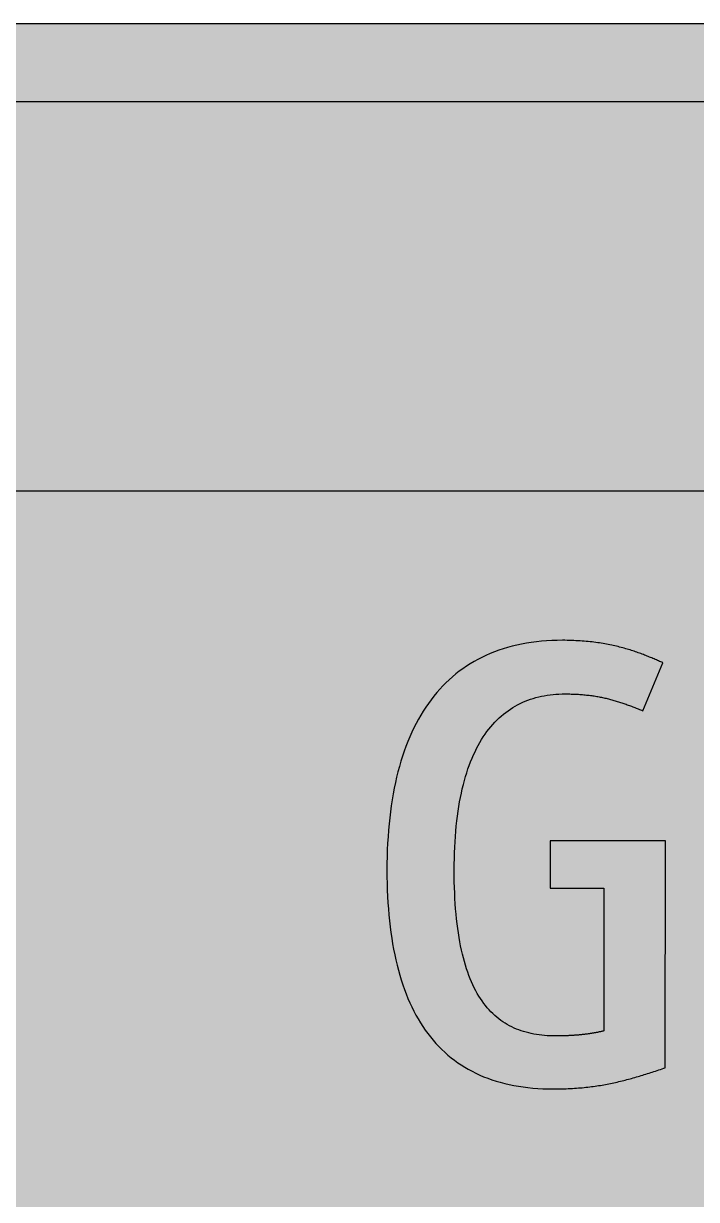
# Model space of a CAD drawing. Header units: millimetres. Extents: x 0 to 212, y 0 to 212.
# Drawn here: x 62 to 107.7, y 131.8 to 211.7 of the extents above; entities that cross this region are included whole.
import ezdxf

# ---------------------------------------------------------------- set-up
doc = ezdxf.new("R2010")
doc.units = ezdxf.units.MM

msp = doc.modelspace()

# ---------------------------------------------------------------- hatches: boundary and pattern name
for color, points in [(254, [(14.1633, 0.0536), (13.9878, 0.0533), (13.8125, 0.0559), (13.6373, 0.061), (13.462, 0.0686), (13.2893, 0.0787), (13.114, 0.0914), (12.9413, 0.1041), (12.7686, 0.1219), (12.5959, 0.1397), (12.4231, 0.16), (12.2504, 0.1829), (12.0777, 0.2057), (11.9075, 0.2337), (11.7373, 0.2616), (11.5672, 0.2921), (11.397, 0.3251), (11.2268, 0.3607), (11.0592, 0.3988), (10.8915, 0.4369), (10.7239, 0.4775), (10.5562, 0.5207), (10.3886, 0.5664), (10.2235, 0.6121), (10.0584, 0.6629), (9.8933, 0.7137), (9.7307, 0.7671), (9.5682, 0.8204), (9.4056, 0.8788), (9.2431, 0.9373), (9.083, 0.9982), (8.923, 1.0617), (8.763, 1.1252), (8.6055, 1.1938), (8.4455, 1.2624), (8.2906, 1.331), (8.1331, 1.4046), (7.9781, 1.4783), (7.8232, 1.5545), (7.6708, 1.6332), (7.5184, 1.7145), (7.366, 1.7958), (7.2161, 1.8796), (7.0663, 1.966), (6.919, 2.0523), (6.7716, 2.1438), (6.6243, 2.2352), (6.4795, 2.3266), (6.3348, 2.4232), (6.19, 2.5197), (6.0477, 2.6187), (5.908, 2.7178), (5.7683, 2.8194), (5.6286, 2.9235), (5.4915, 3.0302), (5.3543, 3.1369), (5.2197, 3.2461), (5.0851, 3.3579), (4.953, 3.4722), (4.8209, 3.5865), (4.6914, 3.7033), (4.5644, 3.8202), (4.4348, 3.9395), (4.3104, 4.0615), (4.1859, 4.1859), (4.0615, 4.3104), (3.9395, 4.4348), (3.8202, 4.5618), (3.7033, 4.6914), (3.5865, 4.8209), (3.4722, 4.953), (3.3579, 5.0851), (3.2487, 5.2197), (3.1369, 5.3543), (3.0302, 5.4915), (2.9235, 5.6286), (2.8194, 5.7683), (2.7178, 5.908), (2.6187, 6.0477), (2.5197, 6.19), (2.4232, 6.3348), (2.3266, 6.477), (2.2352, 6.6243), (2.1438, 6.7691), (2.0523, 6.9164), (1.966, 7.0663), (1.8796, 7.2161), (1.7958, 7.366), (1.7145, 7.5184), (1.6332, 7.6708), (1.5545, 7.8232), (1.4783, 7.9781), (1.4046, 8.1331), (1.331, 8.2906), (1.2598, 8.4455), (1.1913, 8.603), (1.1252, 8.763), (1.0592, 8.923), (0.9982, 9.083), (0.9373, 9.2431), (0.8763, 9.4056), (0.8204, 9.5682), (0.7645, 9.7307), (0.7112, 9.8933), (0.6604, 10.0584), (0.6121, 10.2235), (0.5639, 10.3911), (0.5207, 10.5562), (0.4775, 10.7239), (0.4343, 10.8915), (0.3962, 11.0592), (0.3607, 11.2268), (0.3251, 11.397), (0.2921, 11.5672), (0.2616, 11.7373), (0.2311, 11.9075), (0.2057, 12.0802), (0.1803, 12.2504), (0.1575, 12.4231), (0.1372, 12.5959), (0.1194, 12.7686), (0.1041, 12.9413), (0.0889, 13.1166), (0.0787, 13.2893), (0.0686, 13.4645), (0.061, 13.6373), (0.0559, 13.8125), (0.0508, 13.9878), (0.0508, 14.163), (0.0522, 197.6092), (0.0508, 197.7822), (0.0559, 197.9574), (0.061, 198.1327), (0.0686, 198.308), (0.0787, 198.4807), (0.0889, 198.6559), (0.1041, 198.8287), (0.1194, 199.0014), (0.1372, 199.1741), (0.1575, 199.3468), (0.1803, 199.5195), (0.2057, 199.6923), (0.2311, 199.8624), (0.2616, 200.0326), (0.2921, 200.2028), (0.3251, 200.373), (0.3607, 200.5432), (0.3962, 200.7108), (0.4343, 200.8784), (0.4775, 201.0461), (0.5207, 201.2137), (0.5639, 201.3814), (0.6121, 201.5465), (0.6604, 201.7116), (0.7112, 201.8767), (0.7645, 202.0392), (0.8204, 202.2018), (0.8763, 202.3643), (0.9373, 202.5269), (0.9982, 202.6869), (1.0592, 202.8469), (1.1252, 203.007), (1.1913, 203.1644), (1.2598, 203.3245), (1.331, 203.4794), (1.4046, 203.6369), (1.4783, 203.7918), (1.5545, 203.9468), (1.6332, 204.0992), (1.7145, 204.2516), (1.7958, 204.404), (1.8796, 204.5538), (1.966, 204.7037), (2.0523, 204.851), (2.1438, 204.9983), (2.2352, 205.1456), (2.3266, 205.2904), (2.4232, 205.4352), (2.5197, 205.58), (2.6187, 205.7222), (2.7178, 205.8619), (2.8194, 206.0016), (2.9235, 206.1413), (3.0302, 206.2785), (3.1369, 206.4156), (3.2487, 206.5503), (3.3579, 206.6849), (3.4722, 206.817), (3.5865, 206.949), (3.7033, 207.0786), (3.8202, 207.2056), (3.9395, 207.3351), (4.0615, 207.4596), (4.1859, 207.584), (4.3104, 207.7085), (4.4348, 207.8304), (4.5644, 207.9498), (4.6914, 208.0666), (4.8209, 208.1835), (4.953, 208.2978), (5.0851, 208.4121), (5.2197, 208.5213), (5.3543, 208.6331), (5.4915, 208.7397), (5.6286, 208.8464), (5.7683, 208.9506), (5.908, 209.0522), (6.0477, 209.1512), (6.19, 209.2503), (6.3348, 209.3468), (6.4795, 209.4433), (6.6243, 209.5348), (6.7716, 209.6262), (6.919, 209.7176), (7.0663, 209.804), (7.2161, 209.8904), (7.366, 209.9742), (7.5184, 210.0555), (7.6708, 210.1367), (7.8232, 210.2155), (7.9781, 210.2917), (8.1331, 210.3653), (8.2906, 210.439), (8.4455, 210.5101), (8.6055, 210.5787), (8.763, 210.6447), (8.923, 210.7108), (9.083, 210.7717), (9.2431, 210.8327), (9.4056, 210.8937), (9.5682, 210.9495), (9.7307, 211.0054), (9.8933, 211.0588), (10.0584, 211.1096), (10.2235, 211.1578), (10.3886, 211.2061), (10.5562, 211.2493), (10.7239, 211.2924), (10.8915, 211.3356), (11.0592, 211.3737), (11.2268, 211.4093), (11.397, 211.4448), (11.5672, 211.4779), (11.7373, 211.5083), (11.9075, 211.5388), (12.0777, 211.5642), (12.2504, 211.5896), (12.4231, 211.6125), (12.5959, 211.6328), (12.7686, 211.6506), (12.9413, 211.6658), (13.114, 211.6811), (13.2893, 211.6912), (13.462, 211.7014), (13.6373, 211.709), (13.8125, 211.7141), (13.9878, 211.7192), (14.163, 211.7192), (197.6078, 211.7203), (197.7822, 211.7192), (197.9574, 211.7141), (198.1327, 211.709), (198.3054, 211.7014), (198.4807, 211.6912), (198.6534, 211.6811), (198.8287, 211.6658), (199.0014, 211.6506), (199.1741, 211.6328), (199.3468, 211.6125), (199.5195, 211.5896), (199.6897, 211.5642), (199.8624, 211.5388), (200.0326, 211.5083), (200.2028, 211.4779), (200.373, 211.4448), (200.5432, 211.4093), (200.7108, 211.3737), (200.8784, 211.3356), (201.0461, 211.2924), (201.2137, 211.2493), (201.3788, 211.2061), (201.5465, 211.1578), (201.7116, 211.1096), (201.8767, 211.0588), (202.0392, 211.0054), (202.2018, 210.9495), (202.3643, 210.8937), (202.5269, 210.8327), (202.6869, 210.7717), (202.8469, 210.7108), (203.007, 210.6447), (203.167, 210.5787), (203.3245, 210.5101), (203.4794, 210.439), (203.6369, 210.3653), (203.7918, 210.2917), (203.9468, 210.2155), (204.0992, 210.1367), (204.2516, 210.0555), (204.404, 209.9742), (204.5538, 209.8904), (204.7037, 209.804), (204.8535, 209.7176), (205.0009, 209.6262), (205.1456, 209.5348), (205.293, 209.4433), (205.4352, 209.3468), (205.58, 209.2503), (205.7222, 209.1512), (205.8619, 209.0522), (206.0016, 208.9506), (206.1413, 208.8464), (206.2785, 208.7397), (206.4156, 208.6331), (206.5503, 208.5213), (206.6849, 208.4121), (206.817, 208.2978), (206.949, 208.1835), (207.0786, 208.0666), (207.2081, 207.9498), (207.3351, 207.8304), (207.4596, 207.7085), (207.584, 207.584), (207.7085, 207.4596), (207.8304, 207.3351), (207.9498, 207.2056), (208.0666, 207.0786), (208.1835, 206.949), (208.2978, 206.817), (208.4121, 206.6849), (208.5238, 206.5503), (208.6331, 206.4156), (208.7397, 206.2785), (208.8464, 206.1413), (208.9506, 206.0016), (209.0522, 205.8619), (209.1512, 205.7222), (209.2503, 205.58), (209.3468, 205.4352), (209.4433, 205.2904), (209.5348, 205.1456), (209.6262, 204.9983), (209.7176, 204.851), (209.804, 204.7037), (209.8904, 204.5538), (209.9742, 204.404), (210.0555, 204.2516), (210.1367, 204.0992), (210.2155, 203.9468), (210.2917, 203.7918), (210.3653, 203.6369), (210.439, 203.4794), (210.5076, 203.3245), (210.5762, 203.1644), (210.6447, 203.007), (210.7082, 202.8469), (210.7717, 202.6869), (210.8327, 202.5269), (210.8911, 202.3643), (210.9495, 202.2018), (211.0029, 202.0392), (211.0562, 201.8767), (211.107, 201.7116), (211.1578, 201.5465), (211.2035, 201.3814), (211.2493, 201.2137), (211.2924, 201.0461), (211.3331, 200.8784), (211.3712, 200.7108), (211.4093, 200.5432), (211.4448, 200.373), (211.4779, 200.2028), (211.5083, 200.0326), (211.5363, 199.8624), (211.5642, 199.6923), (211.5871, 199.5195), (211.6099, 199.3468), (211.6303, 199.1741), (211.648, 199.0014), (211.6658, 198.8287), (211.6785, 198.6559), (211.6912, 198.4807), (211.7014, 198.308), (211.709, 198.1327), (211.7141, 197.9574), (211.7166, 197.7822), (211.7166, 197.6069), (211.7189, 14.1647), (211.7166, 13.9878), (211.7141, 13.8125), (211.709, 13.6373), (211.7014, 13.4645), (211.6912, 13.2893), (211.6785, 13.1166), (211.6658, 12.9413), (211.648, 12.7686), (211.6303, 12.5959), (211.6099, 12.4231), (211.5871, 12.2504), (211.5642, 12.0802), (211.5363, 11.9075), (211.5083, 11.7373), (211.4779, 11.5672), (211.4448, 11.397), (211.4093, 11.2268), (211.3712, 11.0592), (211.3331, 10.8915), (211.2924, 10.7239), (211.2493, 10.5562), (211.2035, 10.3911), (211.1578, 10.2235), (211.107, 10.0584), (211.0562, 9.8933), (211.0029, 9.7307), (210.9495, 9.5682), (210.8911, 9.4056), (210.8327, 9.2431), (210.7717, 9.083), (210.7082, 8.923), (210.6447, 8.763), (210.5762, 8.603), (210.5076, 8.4455), (210.439, 8.2906), (210.3653, 8.1331), (210.2917, 7.9781), (210.2155, 7.8232), (210.1367, 7.6708), (210.0555, 7.5184), (209.9742, 7.366), (209.8904, 7.2161), (209.804, 7.0663), (209.7176, 6.9164), (209.6262, 6.7691), (209.5348, 6.6243), (209.4433, 6.477), (209.3468, 6.3348), (209.2503, 6.19), (209.1512, 6.0477), (209.0522, 5.908), (208.9506, 5.7683), (208.8464, 5.6286), (208.7397, 5.4915), (208.6331, 5.3543), (208.5238, 5.2197), (208.4121, 5.0851), (208.2978, 4.953), (208.1835, 4.8209), (208.0666, 4.6914), (207.9498, 4.5618), (207.8304, 4.4348), (207.7085, 4.3104), (207.584, 4.1859), (207.4596, 4.0615), (207.3351, 3.9395), (207.2081, 3.8202), (207.0786, 3.7033), (206.949, 3.5865), (206.817, 3.4722), (206.6849, 3.3579), (206.5503, 3.2461), (206.4156, 3.1369), (206.2785, 3.0302), (206.1413, 2.9235), (206.0016, 2.8194), (205.8619, 2.7178), (205.7222, 2.6187), (205.58, 2.5197), (205.4352, 2.4232), (205.293, 2.3266), (205.1456, 2.2352), (205.0009, 2.1438), (204.8535, 2.0523), (204.7037, 1.966), (204.5538, 1.8796), (204.404, 1.7958), (204.2516, 1.7145), (204.0992, 1.6332), (203.9468, 1.5545), (203.7918, 1.4783), (203.6369, 1.4046), (203.4794, 1.331), (203.3245, 1.2624), (203.167, 1.1938), (203.007, 1.1252), (202.8469, 1.0617), (202.6869, 0.9982), (202.5269, 0.9373), (202.3643, 0.8788), (202.2018, 0.8204), (202.0392, 0.7671), (201.8767, 0.7137), (201.7116, 0.6629), (201.5465, 0.6121), (201.3788, 0.5664), (201.2137, 0.5207), (201.0461, 0.4775), (200.8784, 0.4369), (200.7108, 0.3988), (200.5432, 0.3607), (200.373, 0.3251), (200.2028, 0.2921), (200.0326, 0.2616), (199.8624, 0.2337), (199.6897, 0.2057), (199.5195, 0.1829), (199.3468, 0.16), (199.1741, 0.1397), (199.0014, 0.1219), (198.8287, 0.1041), (198.6534, 0.0914), (198.4807, 0.0787), (198.3054, 0.0686), (198.1327, 0.061), (197.9574, 0.0559), (197.7822, 0.0533), (197.6069, 0.0533)]), (144, [(14.1633, 5.3453), (13.9344, 5.3467), (13.7084, 5.3543), (13.4849, 5.3696), (13.2613, 5.3899), (13.0378, 5.4153), (12.8194, 5.4458), (12.6009, 5.4813), (12.385, 5.522), (12.1717, 5.5702), (11.9583, 5.621), (11.7475, 5.6794), (11.5392, 5.7404), (11.3335, 5.8064), (11.1303, 5.8801), (10.9296, 5.9563), (10.729, 6.0376), (10.5334, 6.1239), (10.3378, 6.2128), (10.1473, 6.3094), (9.9593, 6.4084), (9.7714, 6.5126), (9.5885, 6.6218), (9.4082, 6.7335), (9.2304, 6.8504), (9.0576, 6.9698), (8.8849, 7.0968), (8.7173, 7.2238), (8.5522, 7.3584), (8.3896, 7.4955), (8.2321, 7.6352), (8.0772, 7.78), (7.9273, 7.9273), (7.7775, 8.0772), (7.6352, 8.2321), (7.493, 8.3922), (7.3558, 8.5522), (7.2238, 8.7173), (7.0942, 8.8875), (6.9698, 9.0576), (6.8504, 9.2329), (6.7335, 9.4107), (6.6192, 9.591), (6.5126, 9.7739), (6.4084, 9.9593), (6.3068, 10.1473), (6.2128, 10.3403), (6.1214, 10.5334), (6.035, 10.7315), (5.9538, 10.9296), (5.8776, 11.1303), (5.8064, 11.3335), (5.7404, 11.5418), (5.6769, 11.75), (5.621, 11.9583), (5.5677, 12.1717), (5.522, 12.385), (5.4813, 12.6009), (5.4432, 12.8194), (5.4127, 13.0404), (5.3873, 13.2613), (5.3696, 13.4849), (5.3543, 13.7084), (5.3467, 13.937), (5.3416, 14.163), (5.3439, 197.6092), (5.3467, 197.8355), (5.3543, 198.0616), (5.3696, 198.2851), (5.3873, 198.5086), (5.4127, 198.7321), (5.4432, 198.9506), (5.4813, 199.169), (5.522, 199.3849), (5.5677, 199.5983), (5.621, 199.8116), (5.6769, 200.0225), (5.7404, 200.2307), (5.8064, 200.4365), (5.8776, 200.6397), (5.9538, 200.8403), (6.035, 201.041), (6.1214, 201.2366), (6.2128, 201.4322), (6.3068, 201.6227), (6.4084, 201.8106), (6.5126, 201.9986), (6.6192, 202.1815), (6.7335, 202.3618), (6.8504, 202.5396), (6.9698, 202.7123), (7.0942, 202.885), (7.2238, 203.0527), (7.3558, 203.2178), (7.493, 203.3803), (7.6352, 203.5378), (7.7775, 203.6928), (7.9273, 203.8426), (8.0772, 203.9925), (8.2321, 204.1347), (8.3896, 204.277), (8.5522, 204.4141), (8.7173, 204.5462), (8.8849, 204.6757), (9.0576, 204.8002), (9.2304, 204.9196), (9.4082, 205.0364), (9.5885, 205.1507), (9.7714, 205.2574), (9.9593, 205.3615), (10.1473, 205.4631), (10.3378, 205.5571), (10.5334, 205.6486), (10.729, 205.7349), (10.9296, 205.8162), (11.1303, 205.8924), (11.3335, 205.9635), (11.5392, 206.0296), (11.7475, 206.0931), (11.9583, 206.1489), (12.1717, 206.2023), (12.385, 206.248), (12.6009, 206.2886), (12.8194, 206.3267), (13.0378, 206.3572), (13.2613, 206.3826), (13.4849, 206.4004), (13.7084, 206.4156), (13.9344, 206.4233), (14.163, 206.4283), (197.6078, 206.4286), (197.833, 206.4233), (198.0616, 206.4156), (198.2851, 206.4004), (198.5086, 206.3826), (198.7296, 206.3572), (198.9506, 206.3267), (199.169, 206.2886), (199.3849, 206.248), (199.5983, 206.2023), (199.8116, 206.1489), (200.0199, 206.0931), (200.2282, 206.0296), (200.4365, 205.9635), (200.6397, 205.8924), (200.8403, 205.8162), (201.0385, 205.7349), (201.2366, 205.6486), (201.4296, 205.5571), (201.6227, 205.4631), (201.8106, 205.3615), (201.996, 205.2574), (202.1789, 205.1507), (202.3593, 205.0364), (202.5371, 204.9196), (202.7123, 204.8002), (202.8825, 204.6757), (203.0527, 204.5462), (203.2178, 204.4141), (203.3778, 204.277), (203.5378, 204.1347), (203.6928, 203.9925), (203.8426, 203.8426), (203.9899, 203.6928), (204.1347, 203.5378), (204.2744, 203.3803), (204.4116, 203.2178), (204.5462, 203.0527), (204.6732, 202.885), (204.8002, 202.7123), (204.9196, 202.5396), (205.0364, 202.3618), (205.1482, 202.1815), (205.2574, 201.9986), (205.3615, 201.8106), (205.4606, 201.6227), (205.5571, 201.4322), (205.646, 201.2366), (205.7324, 201.041), (205.8137, 200.8403), (205.8899, 200.6397), (205.9635, 200.4365), (206.0296, 200.2307), (206.0905, 200.0225), (206.1489, 199.8116), (206.1997, 199.5983), (206.248, 199.3849), (206.2886, 199.169), (206.3242, 198.9506), (206.3547, 198.7321), (206.3801, 198.5086), (206.4004, 198.2851), (206.4156, 198.0616), (206.4233, 197.8355), (206.4258, 197.6069), (206.4272, 14.1647), (206.4233, 13.937), (206.4156, 13.7084), (206.4004, 13.4849), (206.3801, 13.2613), (206.3547, 13.0404), (206.3242, 12.8194), (206.2886, 12.6009), (206.248, 12.385), (206.1997, 12.1717), (206.1489, 11.9583), (206.0905, 11.75), (206.0296, 11.5418), (205.9635, 11.3335), (205.8899, 11.1303), (205.8137, 10.9296), (205.7324, 10.7315), (205.646, 10.5334), (205.5571, 10.3403), (205.4606, 10.1473), (205.3615, 9.9593), (205.2574, 9.7739), (205.1482, 9.591), (205.0364, 9.4107), (204.9196, 9.2329), (204.8002, 9.0576), (204.6732, 8.8875), (204.5462, 8.7173), (204.4116, 8.5522), (204.2744, 8.3922), (204.1347, 8.2321), (203.9899, 8.0772), (203.8426, 7.9273), (203.6928, 7.78), (203.5378, 7.6352), (203.3778, 7.4955), (203.2178, 7.3584), (203.0527, 7.2238), (202.8825, 7.0968), (202.7123, 6.9698), (202.5371, 6.8504), (202.3593, 6.7335), (202.1789, 6.6218), (201.996, 6.5126), (201.8106, 6.4084), (201.6227, 6.3094), (201.4296, 6.2128), (201.2366, 6.1239), (201.0385, 6.0376), (200.8403, 5.9563), (200.6397, 5.8801), (200.4365, 5.8064), (200.2282, 5.7404), (200.0199, 5.6794), (199.8116, 5.621), (199.5983, 5.5702), (199.3849, 5.522), (199.169, 5.4813), (198.9506, 5.4458), (198.7296, 5.4153), (198.5086, 5.3899), (198.2851, 5.3696), (198.0616, 5.3543), (197.833, 5.3467), (197.6069, 5.3442)]), (254, [(31.8022, 179.9703), (179.9689, 179.9703), (179.9689, 31.8036), (31.8022, 31.8036)]), (59, [(105.6322, 156.1782), (97.8006, 156.1782), (97.8006, 152.9606), (101.4416, 152.9606), (101.4416, 143.2662), (101.3993, 143.256), (101.3562, 143.2458), (101.3155, 143.2357), (101.2723, 143.2255), (101.2292, 143.2179), (101.186, 143.2077), (101.1428, 143.1976), (101.0996, 143.19), (101.0564, 143.1823), (101.0133, 143.1722), (100.9701, 143.1646), (100.9244, 143.1544), (100.8812, 143.1468), (100.8355, 143.1392), (100.7923, 143.1315), (100.7466, 143.1239), (100.7008, 143.1163), (100.6551, 143.1087), (100.6094, 143.1011), (100.5637, 143.0934), (100.5154, 143.0858), (100.4697, 143.0782), (100.4214, 143.0731), (100.3757, 143.0655), (100.3275, 143.0579), (100.2792, 143.0528), (100.2309, 143.0452), (100.1827, 143.0401), (100.1344, 143.035), (100.0836, 143.0274), (100.0354, 143.0223), (99.9846, 143.0172), (99.9338, 143.0122), (99.883, 143.0071), (99.8322, 143.002), (99.7814, 142.9969), (99.7306, 142.9918), (99.6772, 142.9868), (99.6239, 142.9817), (99.5731, 142.9791), (99.5197, 142.9741), (99.4664, 142.9715), (99.4105, 142.9664), (99.3572, 142.9639), (99.3013, 142.9588), (99.248, 142.9563), (99.1921, 142.9537), (99.1362, 142.9512), (99.0803, 142.9487), (99.0219, 142.9461), (98.966, 142.9436), (98.9076, 142.941), (98.8492, 142.9385), (98.7908, 142.936), (98.7323, 142.936), (98.6714, 142.9334), (98.613, 142.9309), (98.552, 142.9309), (98.491, 142.9309), (98.4301, 142.9283), (98.3691, 142.9283), (98.3056, 142.9283), (98.2421, 142.9283), (98.1812, 142.9283), (97.9856, 142.9283), (97.7951, 142.936), (97.6071, 142.9436), (97.4192, 142.9588), (97.2337, 142.9766), (97.0509, 142.9995), (96.8705, 143.0249), (96.6927, 143.0553), (96.5175, 143.0909), (96.3422, 143.129), (96.172, 143.1747), (96.0018, 143.223), (95.8367, 143.2763), (95.6716, 143.3347), (95.5116, 143.3982), (95.3516, 143.4668), (95.1967, 143.5405), (95.0417, 143.6192), (94.8893, 143.703), (94.742, 143.7919), (94.5947, 143.8859), (94.4524, 143.985), (94.3127, 144.0917), (94.173, 144.2009), (94.0384, 144.3177), (93.9063, 144.4422), (93.7768, 144.5692), (93.6498, 144.7038), (93.5279, 144.846), (93.406, 144.9908), (93.2891, 145.1432), (93.1748, 145.3032), (93.0631, 145.4683), (92.9538, 145.6411), (92.8497, 145.8189), (92.7456, 146.0043), (92.6465, 146.1948), (92.5525, 146.3929), (92.4585, 146.5986), (92.3696, 146.812), (92.2833, 147.0304), (92.1995, 147.2565), (92.1207, 147.4902), (92.0445, 147.7315), (91.9734, 147.9779), (91.9023, 148.2344), (91.8362, 148.496), (91.7753, 148.7678), (91.7169, 149.0447), (91.661, 149.3317), (91.6102, 149.6238), (91.5619, 149.926), (91.5162, 150.2359), (91.4756, 150.5534), (91.44, 150.8785), (91.407, 151.2113), (91.3765, 151.5542), (91.3511, 151.9047), (91.3308, 152.2628), (91.313, 152.6311), (91.2978, 153.0071), (91.2876, 153.3906), (91.2825, 153.7843), (91.28, 154.1882), (91.2825, 154.5895), (91.2901, 154.9857), (91.3003, 155.3718), (91.3155, 155.7528), (91.3359, 156.1236), (91.3613, 156.4869), (91.3892, 156.845), (91.4222, 157.193), (91.4578, 157.5359), (91.501, 157.8686), (91.5441, 158.1963), (91.5949, 158.5163), (91.6483, 158.8287), (91.7067, 159.1335), (91.7677, 159.4307), (91.8312, 159.7203), (91.9023, 160.0048), (91.9759, 160.2791), (92.0521, 160.5483), (92.1334, 160.8125), (92.2172, 161.0665), (92.3061, 161.3154), (92.3976, 161.5567), (92.4916, 161.7929), (92.5906, 162.019), (92.6948, 162.2425), (92.7989, 162.4559), (92.9081, 162.6641), (93.0224, 162.8648), (93.1393, 163.0604), (93.2586, 163.2509), (93.3806, 163.4312), (93.5076, 163.609), (93.6371, 163.7767), (93.7692, 163.9418), (93.9038, 164.0992), (94.0435, 164.2491), (94.1857, 164.3939), (94.3305, 164.5336), (94.4778, 164.6657), (94.6277, 164.7927), (94.7826, 164.912), (94.9376, 165.0289), (95.0976, 165.1381), (95.2602, 165.2397), (95.4253, 165.3388), (95.5929, 165.4302), (95.7631, 165.5166), (95.9358, 165.5978), (96.1111, 165.6715), (96.2889, 165.7426), (96.4692, 165.8061), (96.6521, 165.8645), (96.8375, 165.9179), (97.0255, 165.9661), (97.216, 166.0093), (97.4065, 166.0474), (97.602, 166.0779), (97.8002, 166.1058), (97.9983, 166.1287), (98.1989, 166.1465), (98.4021, 166.1566), (98.6079, 166.1643), (98.8162, 166.1668), (98.9203, 166.1668), (99.027, 166.1668), (99.1311, 166.1643), (99.2327, 166.1617), (99.3343, 166.1592), (99.4334, 166.1566), (99.5324, 166.1516), (99.629, 166.1465), (99.7255, 166.1414), (99.8195, 166.1338), (99.9134, 166.1287), (100.0074, 166.1211), (100.0989, 166.1109), (100.1903, 166.1033), (100.2792, 166.0931), (100.3681, 166.0855), (100.457, 166.0728), (100.5434, 166.0627), (100.6297, 166.05), (100.7135, 166.0398), (100.7999, 166.0271), (100.8812, 166.0119), (100.965, 165.9992), (101.0463, 165.9839), (101.1301, 165.9687), (101.2088, 165.9534), (101.2901, 165.9382), (101.3689, 165.9204), (101.4501, 165.9052), (101.5263, 165.8874), (101.6051, 165.8696), (101.6838, 165.8493), (101.76, 165.8315), (101.8362, 165.8112), (101.9124, 165.7909), (101.9886, 165.7706), (102.0648, 165.7502), (102.141, 165.7274), (102.2172, 165.7071), (102.2909, 165.6842), (102.3671, 165.6613), (102.4407, 165.6385), (102.5144, 165.6131), (102.5906, 165.5902), (102.6643, 165.5648), (102.7379, 165.5394), (102.8116, 165.514), (102.8878, 165.4886), (102.9614, 165.4632), (103.0351, 165.4353), (103.1113, 165.4099), (103.185, 165.3819), (103.2612, 165.354), (103.3348, 165.3261), (103.411, 165.2981), (103.4872, 165.2676), (103.5634, 165.2397), (103.6396, 165.2092), (103.7158, 165.1787), (103.792, 165.1508), (103.8708, 165.1203), (103.9495, 165.0873), (104.0282, 165.0568), (104.107, 165.0263), (105.4626, 168.2856), (105.3897, 168.3156), (105.316, 168.3487), (105.2449, 168.3817), (105.1712, 168.4122), (105.095, 168.4452), (105.0214, 168.4782), (104.9452, 168.5112), (104.869, 168.5442), (104.7902, 168.5773), (104.7115, 168.6103), (104.6328, 168.6433), (104.554, 168.6763), (104.4727, 168.7093), (104.3915, 168.7424), (104.3076, 168.7754), (104.2238, 168.8084), (104.14, 168.8414), (104.0536, 168.8719), (103.9673, 168.9049), (103.8784, 168.9379), (103.7895, 168.9684), (103.7006, 169.0014), (103.6091, 169.0319), (103.5177, 169.0649), (103.4237, 169.0954), (103.3297, 169.1259), (103.2332, 169.1564), (103.1367, 169.1843), (103.0376, 169.2148), (102.9386, 169.2427), (102.837, 169.2732), (102.7354, 169.3012), (102.6338, 169.3266), (102.5271, 169.3545), (102.423, 169.3824), (102.3137, 169.4078), (102.2045, 169.4332), (102.0953, 169.4561), (101.9835, 169.4815), (101.8692, 169.5044), (101.7549, 169.5272), (101.6381, 169.5501), (101.5213, 169.5704), (101.4019, 169.5907), (101.28, 169.611), (101.158, 169.6314), (101.0336, 169.6491), (100.9066, 169.6644), (100.7796, 169.6822), (100.65, 169.6974), (100.518, 169.7126), (100.3859, 169.7253), (100.2513, 169.738), (100.1141, 169.7507), (99.9769, 169.7609), (99.8372, 169.7711), (99.695, 169.7787), (99.5502, 169.7863), (99.4054, 169.7939), (99.2556, 169.799), (99.1057, 169.8041), (98.9559, 169.8066), (98.8009, 169.8092), (98.646, 169.8092), (98.2777, 169.8041), (97.9145, 169.7914), (97.5589, 169.7711), (97.2083, 169.7431), (96.8629, 169.7076), (96.5225, 169.6644), (96.1873, 169.611), (95.8596, 169.5501), (95.537, 169.4815), (95.2221, 169.4053), (94.9096, 169.3215), (94.6048, 169.23), (94.3051, 169.131), (94.0105, 169.0243), (93.7235, 168.9075), (93.4415, 168.7855), (93.1647, 168.6535), (92.8929, 168.5163), (92.6287, 168.369), (92.3696, 168.214), (92.1156, 168.054), (91.8693, 167.8838), (91.6254, 167.706), (91.3892, 167.5232), (91.1606, 167.3301), (90.9345, 167.1295), (90.7161, 166.9237), (90.5027, 166.7078), (90.2945, 166.4868), (90.0938, 166.2582), (89.8982, 166.0195), (89.7077, 165.7756), (89.5248, 165.5242), (89.347, 165.2651), (89.1743, 164.9984), (89.0067, 164.7241), (88.8467, 164.4447), (88.6917, 164.1551), (88.5419, 163.8605), (88.3971, 163.5582), (88.2599, 163.2483), (88.1278, 162.9308), (88.0034, 162.6057), (87.8815, 162.2755), (87.7672, 161.9352), (87.6605, 161.5897), (87.5563, 161.2392), (87.4598, 160.8785), (87.3684, 160.5128), (87.2846, 160.1394), (87.2033, 159.7584), (87.1322, 159.3698), (87.0636, 158.9761), (87.0026, 158.5747), (86.9467, 158.1658), (86.8959, 157.7518), (86.8528, 157.3301), (86.8147, 156.9009), (86.7816, 156.464), (86.7537, 156.022), (86.7334, 155.575), (86.7181, 155.1178), (86.7105, 154.6555), (86.708, 154.1882), (86.7105, 153.7335), (86.7181, 153.2839), (86.7308, 152.842), (86.7512, 152.4102), (86.774, 151.9809), (86.8045, 151.5618), (86.8375, 151.1478), (86.8782, 150.7414), (86.9239, 150.3426), (86.9747, 149.9489), (87.0331, 149.5628), (87.0941, 149.1844), (87.1626, 148.8135), (87.2338, 148.4478), (87.3125, 148.0896), (87.3963, 147.7391), (87.4852, 147.3962), (87.5792, 147.0609), (87.6808, 146.7307), (87.7849, 146.4081), (87.8967, 146.0932), (88.0135, 145.7833), (88.1355, 145.4836), (88.2625, 145.1889), (88.3971, 144.9019), (88.5368, 144.62), (88.679, 144.3482), (88.8314, 144.0815), (88.9864, 143.825), (89.1464, 143.571), (89.314, 143.3271), (89.4867, 143.0909), (89.6645, 142.8598), (89.8474, 142.6362), (90.0354, 142.4229), (90.231, 142.2121), (90.4316, 142.0114), (90.6374, 141.8184), (90.8507, 141.6304), (91.0666, 141.4501), (91.2901, 141.2773), (91.5187, 141.1122), (91.755, 140.9548), (91.9937, 140.8049), (92.2401, 140.6601), (92.4916, 140.5255), (92.7481, 140.396), (93.0123, 140.274), (93.2815, 140.1597), (93.5558, 140.0531), (93.8378, 139.954), (94.1222, 139.86), (94.4143, 139.7762), (94.7115, 139.6975), (95.0163, 139.6289), (95.3262, 139.5654), (95.6412, 139.5095), (95.9612, 139.4612), (96.2889, 139.4206), (96.6216, 139.3876), (96.9594, 139.3622), (97.3049, 139.3419), (97.6554, 139.3317), (98.011, 139.3266), (98.1634, 139.3292), (98.3132, 139.3292), (98.4606, 139.3317), (98.6079, 139.3342), (98.7527, 139.3393), (98.8949, 139.3444), (99.0371, 139.3495), (99.1768, 139.3571), (99.314, 139.3647), (99.4512, 139.3723), (99.5858, 139.3825), (99.7179, 139.3927), (99.8499, 139.4028), (99.9795, 139.413), (100.109, 139.4257), (100.2386, 139.4384), (100.3656, 139.4536), (100.49, 139.4689), (100.6145, 139.4841), (100.7364, 139.4993), (100.8583, 139.5171), (100.9802, 139.5349), (101.0996, 139.5527), (101.219, 139.5705), (101.3358, 139.5908), (101.4527, 139.6111), (101.5695, 139.6314), (101.6838, 139.6543), (101.7981, 139.6746), (101.9124, 139.6975), (102.0267, 139.7229), (102.1385, 139.7457), (102.2502, 139.7711), (102.362, 139.7965), (102.4712, 139.8219), (102.583, 139.8473), (102.6922, 139.8753), (102.8014, 139.9032), (102.9106, 139.9311), (103.0199, 139.9591), (103.1265, 139.987), (103.2358, 140.0175), (103.3424, 140.0454), (103.4517, 140.0759), (103.5583, 140.1089), (103.665, 140.1394), (103.7742, 140.1699), (103.8809, 140.2029), (103.9876, 140.2359), (104.0968, 140.269), (104.2035, 140.302), (104.3102, 140.335), (104.4194, 140.3706), (104.5261, 140.4036), (104.6353, 140.4391), (104.7445, 140.4747), (104.8537, 140.5103), (104.963, 140.5458), (105.0722, 140.5814), (105.1839, 140.6195), (105.2957, 140.655), (105.4049, 140.6931), (105.5192, 140.7312), (105.631, 140.7668)])]:
    msp.add_hatch(color=color).paths.add_polyline_path(points)
h = msp.add_hatch(color=59)
edge = h.paths.add_edge_path()
edge.add_line((78.4546, 159.9886), (78.453, 159.7635))
edge.add_line((78.453, 159.7635), (78.4479, 159.545))
edge.add_line((78.4479, 159.545), (78.4403, 159.3317))
edge.add_line((78.4403, 159.3317), (78.4327, 159.1234))
edge.add_line((78.4327, 159.1234), (78.42, 158.9176))
edge.add_line((78.42, 158.9176), (78.4047, 158.7195))
edge.add_line((78.4047, 158.7195), (78.3869, 158.5239))
edge.add_line((78.3869, 158.5239), (78.3666, 158.3334))
edge.add_line((78.3666, 158.3334), (78.3438, 158.148))
edge.add_line((78.3438, 158.148), (78.3184, 157.9677))
edge.add_line((78.3184, 157.9677), (78.2904, 157.7924))
edge.add_line((78.2904, 157.7924), (78.2599, 157.6197))
edge.add_line((78.2599, 157.6197), (78.2269, 157.4546))
edge.add_line((78.2269, 157.4546), (78.1914, 157.292))
edge.add_line((78.1914, 157.292), (78.1533, 157.132))
edge.add_line((78.1533, 157.132), (78.1152, 156.9796))
edge.add_line((78.1152, 156.9796), (78.072, 156.8298))
edge.add_line((78.072, 156.8298), (78.0263, 156.685))
edge.add_line((78.0263, 156.685), (77.978, 156.5427))
edge.add_line((77.978, 156.5427), (77.9272, 156.4056))
edge.add_line((77.9272, 156.4056), (77.8739, 156.2735))
edge.add_line((77.8739, 156.2735), (77.818, 156.144))
edge.add_line((77.818, 156.144), (77.7621, 156.0195))
edge.add_line((77.7621, 156.0195), (77.7011, 155.8976))
edge.add_line((77.7011, 155.8976), (77.6376, 155.7807))
edge.add_line((77.6376, 155.7807), (77.5741, 155.6664))
edge.add_line((77.5741, 155.6664), (77.5056, 155.5572))
edge.add_line((77.5056, 155.5572), (77.437, 155.4531))
edge.add_line((77.437, 155.4531), (77.3659, 155.3489))
edge.add_line((77.3659, 155.3489), (77.2897, 155.2524))
edge.add_line((77.2897, 155.2524), (77.2135, 155.1559))
edge.add_line((77.2135, 155.1559), (77.1347, 155.067))
edge.add_line((77.1347, 155.067), (77.0534, 154.9781))
edge.add_line((77.0534, 154.9781), (76.9722, 154.8943))
edge.add_line((76.9722, 154.8943), (76.8858, 154.813))
edge.add_line((76.8858, 154.813), (76.7969, 154.7368))
edge.add_line((76.7969, 154.7368), (76.708, 154.6631))
edge.add_line((76.708, 154.6631), (76.6166, 154.592))
edge.add_line((76.6166, 154.592), (76.5226, 154.5234))
edge.add_line((76.5226, 154.5234), (76.4261, 154.4599))
edge.add_line((76.4261, 154.4599), (76.327, 154.399))
edge.add_line((76.327, 154.399), (76.2254, 154.3431))
edge.add_line((76.2254, 154.3431), (76.1238, 154.2872))
edge.add_line((76.1238, 154.2872), (76.0171, 154.2364))
edge.add_line((76.0171, 154.2364), (75.9104, 154.1856))
edge.add_line((75.9104, 154.1856), (75.8012, 154.1399))
edge.add_line((75.8012, 154.1399), (75.692, 154.0967))
edge.add_line((75.692, 154.0967), (75.5777, 154.0586))
edge.add_line((75.5777, 154.0586), (75.4634, 154.0205))
edge.add_line((75.4634, 154.0205), (75.3466, 153.985))
edge.add_line((75.3466, 153.985), (75.2272, 153.9545))
edge.add_line((75.2272, 153.9545), (75.1053, 153.924))
edge.add_line((75.1053, 153.924), (74.9808, 153.8986))
edge.add_line((74.9808, 153.8986), (74.8563, 153.8732))
edge.add_line((74.8563, 153.8732), (74.7293, 153.8529))
edge.add_line((74.7293, 153.8529), (74.5998, 153.8326))
edge.add_line((74.5998, 153.8326), (74.4703, 153.8173))
edge.add_line((74.4703, 153.8173), (74.3356, 153.8021))
edge.add_line((74.3356, 153.8021), (74.201, 153.7894))
edge.add_line((74.201, 153.7894), (74.0664, 153.7818))
edge.add_line((74.0664, 153.7818), (73.9267, 153.7741))
edge.add_line((73.9267, 153.7741), (73.787, 153.7691))
edge.add_line((73.787, 153.7691), (73.6448, 153.764))
edge.add_line((73.6448, 153.764), (73.5, 153.764))
edge.add_line((73.5, 153.764), (69.7329, 153.7652))
edge.add_line((69.7329, 153.7652), (69.7329, 165.9569))
edge.add_line((69.7329, 165.9569), (73.502, 165.9569))
edge.add_line((73.502, 165.9569), (73.6448, 165.9534))
edge.add_line((73.6448, 165.9534), (73.787, 165.9509))
edge.add_line((73.787, 165.9509), (73.9267, 165.9433))
edge.add_line((73.9267, 165.9433), (74.0664, 165.9357))
edge.add_line((74.0664, 165.9357), (74.201, 165.923))
edge.add_line((74.201, 165.923), (74.3356, 165.9103))
edge.add_line((74.3356, 165.9103), (74.4703, 165.8925))
edge.add_line((74.4703, 165.8925), (74.5998, 165.8747))
edge.add_line((74.5998, 165.8747), (74.7293, 165.8518))
edge.add_line((74.7293, 165.8518), (74.8563, 165.829))
edge.add_line((74.8563, 165.829), (74.9808, 165.801))
edge.add_line((74.9808, 165.801), (75.1053, 165.7706))
edge.add_line((75.1053, 165.7706), (75.2272, 165.7375))
edge.add_line((75.2272, 165.7375), (75.3466, 165.702))
edge.add_line((75.3466, 165.702), (75.4634, 165.6639))
edge.add_line((75.4634, 165.6639), (75.5777, 165.6232))
edge.add_line((75.5777, 165.6232), (75.692, 165.5801))
edge.add_line((75.692, 165.5801), (75.8012, 165.5343))
edge.add_line((75.8012, 165.5343), (75.9104, 165.4835))
edge.add_line((75.9104, 165.4835), (76.0171, 165.4327))
edge.add_line((76.0171, 165.4327), (76.1238, 165.3769))
edge.add_line((76.1238, 165.3769), (76.2254, 165.3184))
edge.add_line((76.2254, 165.3184), (76.327, 165.2575))
edge.add_line((76.327, 165.2575), (76.4261, 165.194))
edge.add_line((76.4261, 165.194), (76.5226, 165.1279))
edge.add_line((76.5226, 165.1279), (76.6166, 165.0568))
edge.add_line((76.6166, 165.0568), (76.708, 164.9857))
edge.add_line((76.708, 164.9857), (76.7969, 164.9095))
edge.add_line((76.7969, 164.9095), (76.8858, 164.8308))
edge.add_line((76.8858, 164.8308), (76.9722, 164.7469))
edge.add_line((76.9722, 164.7469), (77.0534, 164.6631))
edge.add_line((77.0534, 164.6631), (77.1347, 164.5742))
edge.add_line((77.1347, 164.5742), (77.2135, 164.4828))
edge.add_line((77.2135, 164.4828), (77.2897, 164.3888))
edge.add_line((77.2897, 164.3888), (77.3659, 164.2897))
edge.add_line((77.3659, 164.2897), (77.437, 164.1907))
edge.add_line((77.437, 164.1907), (77.5056, 164.0865))
edge.add_line((77.5056, 164.0865), (77.5741, 163.9799))
edge.add_line((77.5741, 163.9799), (77.6376, 163.8681))
edge.add_line((77.6376, 163.8681), (77.7011, 163.7538))
edge.add_line((77.7011, 163.7538), (77.7621, 163.637))
edge.add_line((77.7621, 163.637), (77.818, 163.5176))
edge.add_line((77.818, 163.5176), (77.8739, 163.3931))
edge.add_line((77.8739, 163.3931), (77.9272, 163.2661))
edge.add_line((77.9272, 163.2661), (77.978, 163.134))
edge.add_line((77.978, 163.134), (78.0263, 163.002))
edge.add_line((78.0263, 163.002), (78.072, 162.8648))
edge.add_line((78.072, 162.8648), (78.1152, 162.7226))
edge.add_line((78.1152, 162.7226), (78.1533, 162.5778))
edge.add_line((78.1533, 162.5778), (78.1914, 162.4305))
edge.add_line((78.1914, 162.4305), (78.2269, 162.2806))
edge.add_line((78.2269, 162.2806), (78.2599, 162.1257))
edge.add_line((78.2599, 162.1257), (78.2904, 161.9682))
edge.add_line((78.2904, 161.9682), (78.3184, 161.8056))
edge.add_line((78.3184, 161.8056), (78.3438, 161.6405))
edge.add_line((78.3438, 161.6405), (78.3666, 161.4703))
edge.add_line((78.3666, 161.4703), (78.3869, 161.2976))
edge.add_line((78.3869, 161.2976), (78.4047, 161.1224))
edge.add_line((78.4047, 161.1224), (78.42, 160.942))
edge.add_line((78.42, 160.942), (78.4327, 160.7591))
edge.add_line((78.4327, 160.7591), (78.4403, 160.5712))
edge.add_line((78.4403, 160.5712), (78.4479, 160.3807))
edge.add_line((78.4479, 160.3807), (78.453, 160.1851))
edge.add_line((78.453, 160.1851), (78.453, 159.987))
edge = h.paths.add_edge_path(flags=16)
edge.add_line((83.1109, 160.0726), (83.1063, 160.3731))
edge.add_line((83.1063, 160.3731), (83.0986, 160.6677))
edge.add_line((83.0986, 160.6677), (83.0859, 160.9573))
edge.add_line((83.0859, 160.9573), (83.0707, 161.2443))
edge.add_line((83.0707, 161.2443), (83.0478, 161.5237))
edge.add_line((83.0478, 161.5237), (83.0199, 161.798))
edge.add_line((83.0199, 161.798), (82.9869, 162.0672))
edge.add_line((82.9869, 162.0672), (82.9488, 162.3314))
edge.add_line((82.9488, 162.3314), (82.9056, 162.5905))
edge.add_line((82.9056, 162.5905), (82.8599, 162.8445))
edge.add_line((82.8599, 162.8445), (82.8065, 163.0934))
edge.add_line((82.8065, 163.0934), (82.7507, 163.3372))
edge.add_line((82.7507, 163.3372), (82.6872, 163.5735))
edge.add_line((82.6872, 163.5735), (82.6186, 163.8071))
edge.add_line((82.6186, 163.8071), (82.5475, 164.0357))
edge.add_line((82.5475, 164.0357), (82.4713, 164.2593))
edge.add_line((82.4713, 164.2593), (82.3874, 164.4777))
edge.add_line((82.3874, 164.4777), (82.3011, 164.6911))
edge.add_line((82.3011, 164.6911), (82.2096, 164.8993))
edge.add_line((82.2096, 164.8993), (82.1106, 165.1025))
edge.add_line((82.1106, 165.1025), (82.009, 165.3007))
edge.add_line((82.009, 165.3007), (81.9023, 165.4937))
edge.add_line((81.9023, 165.4937), (81.7905, 165.6817))
edge.add_line((81.7905, 165.6817), (81.6737, 165.8645))
edge.add_line((81.6737, 165.8645), (81.5518, 166.0423))
edge.add_line((81.5518, 166.0423), (81.4273, 166.2176))
edge.add_line((81.4273, 166.2176), (81.2952, 166.3852))
edge.add_line((81.2952, 166.3852), (81.1581, 166.5503))
edge.add_line((81.1581, 166.5503), (81.0184, 166.7078))
edge.add_line((81.0184, 166.7078), (80.8711, 166.8628))
edge.add_line((80.8711, 166.8628), (80.7212, 167.0126))
edge.add_line((80.7212, 167.0126), (80.5637, 167.1574))
edge.add_line((80.5637, 167.1574), (80.4037, 167.2971))
edge.add_line((80.4037, 167.2971), (80.2386, 167.4317))
edge.add_line((80.2386, 167.4317), (80.0684, 167.5638))
edge.add_line((80.0684, 167.5638), (79.8932, 167.6883))
edge.add_line((79.8932, 167.6883), (79.7128, 167.8102))
edge.add_line((79.7128, 167.8102), (79.5274, 167.927))
edge.add_line((79.5274, 167.927), (79.3369, 168.0388))
edge.add_line((79.3369, 168.0388), (79.1439, 168.1455))
edge.add_line((79.1439, 168.1455), (78.9432, 168.2496))
edge.add_line((78.9432, 168.2496), (78.74, 168.3461))
edge.add_line((78.74, 168.3461), (78.5292, 168.4401))
edge.add_line((78.5292, 168.4401), (78.3158, 168.529))
edge.add_line((78.3158, 168.529), (78.0974, 168.6154))
edge.add_line((78.0974, 168.6154), (77.8739, 168.6941))
edge.add_line((77.8739, 168.6941), (77.6453, 168.7703))
edge.add_line((77.6453, 168.7703), (77.4116, 168.8414))
edge.add_line((77.4116, 168.8414), (77.1754, 168.9075))
edge.add_line((77.1754, 168.9075), (76.9315, 168.971))
edge.add_line((76.9315, 168.971), (76.6851, 169.0268))
edge.add_line((76.6851, 169.0268), (76.4337, 169.0802))
edge.add_line((76.4337, 169.0802), (76.1746, 169.131))
edge.add_line((76.1746, 169.131), (75.913, 169.1742))
edge.add_line((75.913, 169.1742), (75.6463, 169.2148))
edge.add_line((75.6463, 169.2148), (75.377, 169.2504))
edge.add_line((75.377, 169.2504), (75.1002, 169.2834))
edge.add_line((75.1002, 169.2834), (74.8182, 169.3113))
edge.add_line((74.8182, 169.3113), (74.5338, 169.3342))
edge.add_line((74.5338, 169.3342), (74.2442, 169.352))
edge.add_line((74.2442, 169.352), (73.947, 169.3672))
edge.add_line((73.947, 169.3672), (73.6473, 169.3774))
edge.add_line((73.6473, 169.3774), (73.345, 169.3824))
edge.add_line((73.345, 169.3824), (73.0352, 169.385))
edge.add_line((73.0352, 169.385), (65.1619, 169.387))
edge.add_line((65.1619, 169.387), (65.1619, 139.7536))
edge.add_line((65.1619, 139.7536), (69.7329, 139.7536))
edge.add_line((69.7329, 139.7536), (69.7329, 150.2939))
edge.add_line((69.7329, 150.2939), (73.1203, 150.2939))
edge.add_line((73.1203, 150.2939), (73.406, 150.2943))
edge.add_line((73.406, 150.2943), (73.6905, 150.302))
edge.add_line((73.6905, 150.302), (73.9724, 150.3121))
edge.add_line((73.9724, 150.3121), (74.2493, 150.3248))
edge.add_line((74.2493, 150.3248), (74.5236, 150.3426))
edge.add_line((74.5236, 150.3426), (74.7928, 150.3655))
edge.add_line((74.7928, 150.3655), (75.0595, 150.3934))
edge.add_line((75.0595, 150.3934), (75.3237, 150.4239))
edge.add_line((75.3237, 150.4239), (75.5828, 150.4594))
edge.add_line((75.5828, 150.4594), (75.8368, 150.5001))
edge.add_line((75.8368, 150.5001), (76.0882, 150.5433))
edge.add_line((76.0882, 150.5433), (76.3372, 150.5941))
edge.add_line((76.3372, 150.5941), (76.5785, 150.6449))
edge.add_line((76.5785, 150.6449), (76.8198, 150.7033))
edge.add_line((76.8198, 150.7033), (77.056, 150.7668))
edge.add_line((77.056, 150.7668), (77.2871, 150.8328))
edge.add_line((77.2871, 150.8328), (77.5157, 150.9039))
edge.add_line((77.5157, 150.9039), (77.7392, 150.9801))
edge.add_line((77.7392, 150.9801), (77.9602, 151.0589))
edge.add_line((77.9602, 151.0589), (78.1736, 151.1452))
edge.add_line((78.1736, 151.1452), (78.3869, 151.2341))
edge.add_line((78.3869, 151.2341), (78.5927, 151.3307))
edge.add_line((78.5927, 151.3307), (78.7959, 151.4297))
edge.add_line((78.7959, 151.4297), (78.9965, 151.5339))
edge.add_line((78.9965, 151.5339), (79.1896, 151.6431))
edge.add_line((79.1896, 151.6431), (79.3801, 151.7574))
edge.add_line((79.3801, 151.7574), (79.568, 151.8768))
edge.add_line((79.568, 151.8768), (79.7484, 152.0012))
edge.add_line((79.7484, 152.0012), (79.9262, 152.1282))
edge.add_line((79.9262, 152.1282), (80.0989, 152.2628))
edge.add_line((80.0989, 152.2628), (80.2691, 152.4025))
edge.add_line((80.2691, 152.4025), (80.4316, 152.5473))
edge.add_line((80.4316, 152.5473), (80.5917, 152.6972))
edge.add_line((80.5917, 152.6972), (80.7466, 152.8521))
edge.add_line((80.7466, 152.8521), (80.8965, 153.0096))
edge.add_line((80.8965, 153.0096), (81.0412, 153.1747))
edge.add_line((81.0412, 153.1747), (81.1835, 153.3474))
edge.add_line((81.1835, 153.3474), (81.3206, 153.5227))
edge.add_line((81.3206, 153.5227), (81.4502, 153.703))
edge.add_line((81.4502, 153.703), (81.5772, 153.8884))
edge.add_line((81.5772, 153.8884), (81.6991, 154.0815))
edge.add_line((81.6991, 154.0815), (81.8185, 154.2796))
edge.add_line((81.8185, 154.2796), (81.9302, 154.4803))
edge.add_line((81.9302, 154.4803), (82.0369, 154.6885))
edge.add_line((82.0369, 154.6885), (82.1411, 154.9044))
edge.add_line((82.1411, 154.9044), (82.2376, 155.1229))
edge.add_line((82.2376, 155.1229), (82.329, 155.3489))
edge.add_line((82.329, 155.3489), (82.4179, 155.5801))
edge.add_line((82.4179, 155.5801), (82.4992, 155.8163))
edge.add_line((82.4992, 155.8163), (82.5779, 156.0576))
edge.add_line((82.5779, 156.0576), (82.6491, 156.3065))
edge.add_line((82.6491, 156.3065), (82.7176, 156.5605))
edge.add_line((82.7176, 156.5605), (82.7786, 156.8196))
edge.add_line((82.7786, 156.8196), (82.837, 157.0838))
edge.add_line((82.837, 157.0838), (82.8878, 157.3555))
edge.add_line((82.8878, 157.3555), (82.9335, 157.6349))
edge.add_line((82.9335, 157.6349), (82.9742, 157.9169))
edge.add_line((82.9742, 157.9169), (83.0097, 158.2064))
edge.add_line((83.0097, 158.2064), (83.0402, 158.5011))
edge.add_line((83.0402, 158.5011), (83.0656, 158.8033))
edge.add_line((83.0656, 158.8033), (83.0859, 159.1107))
edge.add_line((83.0859, 159.1107), (83.0986, 159.4256))
edge.add_line((83.0986, 159.4256), (83.1063, 159.7457))
edge.add_line((83.1063, 159.7457), (83.1088, 160.0708))

# ---------------------------------------------------------------- linework, layer by layer
at = {"color": 254}
for points in [[(14.163, 211.7192), (197.6078, 211.7203)], [(31.8022, 179.9703), (179.9689, 179.9703), (179.9689, 31.8036), (31.8022, 31.8036), (31.8022, 179.9703)]]:
    msp.add_lwpolyline(points, dxfattribs=at)
at = {"color": 144}
msp.add_lwpolyline([(14.163, 206.4283), (197.6078, 206.4286)], dxfattribs=at)
at = {"color": 59}
msp.add_lwpolyline([(105.6322, 156.1782), (97.8006, 156.1782), (97.8006, 152.9606), (101.4416, 152.9606), (101.4416, 143.2662), (101.3993, 143.256), (101.3562, 143.2458), (101.3155, 143.2357), (101.2723, 143.2255), (101.2292, 143.2179), (101.186, 143.2077), (101.1428, 143.1976), (101.0996, 143.19), (101.0564, 143.1823), (101.0133, 143.1722), (100.9701, 143.1646), (100.9244, 143.1544), (100.8812, 143.1468), (100.8355, 143.1392), (100.7923, 143.1315), (100.7466, 143.1239), (100.7008, 143.1163), (100.6551, 143.1087), (100.6094, 143.1011), (100.5637, 143.0934), (100.5154, 143.0858), (100.4697, 143.0782), (100.4214, 143.0731), (100.3757, 143.0655), (100.3275, 143.0579), (100.2792, 143.0528), (100.2309, 143.0452), (100.1827, 143.0401), (100.1344, 143.035), (100.0836, 143.0274), (100.0354, 143.0223), (99.9846, 143.0172), (99.9338, 143.0122), (99.883, 143.0071), (99.8322, 143.002), (99.7814, 142.9969), (99.7306, 142.9918), (99.6772, 142.9868), (99.6239, 142.9817), (99.5731, 142.9791), (99.5197, 142.9741), (99.4664, 142.9715), (99.4105, 142.9664), (99.3572, 142.9639), (99.3013, 142.9588), (99.248, 142.9563), (99.1921, 142.9537), (99.1362, 142.9512), (99.0803, 142.9487), (99.0219, 142.9461), (98.966, 142.9436), (98.9076, 142.941), (98.8492, 142.9385), (98.7908, 142.936), (98.7323, 142.936), (98.6714, 142.9334), (98.613, 142.9309), (98.552, 142.9309), (98.491, 142.9309), (98.4301, 142.9283), (98.3691, 142.9283), (98.3056, 142.9283), (98.2421, 142.9283), (98.1812, 142.9283), (97.9856, 142.9283), (97.7951, 142.936), (97.6071, 142.9436), (97.4192, 142.9588), (97.2337, 142.9766), (97.0509, 142.9995), (96.8705, 143.0249), (96.6927, 143.0553), (96.5175, 143.0909), (96.3422, 143.129), (96.172, 143.1747), (96.0018, 143.223), (95.8367, 143.2763), (95.6716, 143.3347), (95.5116, 143.3982), (95.3516, 143.4668), (95.1967, 143.5405), (95.0417, 143.6192), (94.8893, 143.703), (94.742, 143.7919), (94.5947, 143.8859), (94.4524, 143.985), (94.3127, 144.0917), (94.173, 144.2009), (94.0384, 144.3177), (93.9063, 144.4422), (93.7768, 144.5692), (93.6498, 144.7038), (93.5279, 144.846), (93.406, 144.9908), (93.2891, 145.1432), (93.1748, 145.3032), (93.0631, 145.4683), (92.9538, 145.6411), (92.8497, 145.8189), (92.7456, 146.0043), (92.6465, 146.1948), (92.5525, 146.3929), (92.4585, 146.5986), (92.3696, 146.812), (92.2833, 147.0304), (92.1995, 147.2565), (92.1207, 147.4902), (92.0445, 147.7315), (91.9734, 147.9779), (91.9023, 148.2344), (91.8362, 148.496), (91.7753, 148.7678), (91.7169, 149.0447), (91.661, 149.3317), (91.6102, 149.6238), (91.5619, 149.926), (91.5162, 150.2359), (91.4756, 150.5534), (91.44, 150.8785), (91.407, 151.2113), (91.3765, 151.5542), (91.3511, 151.9047), (91.3308, 152.2628), (91.313, 152.6311), (91.2978, 153.0071), (91.2876, 153.3906), (91.2825, 153.7843), (91.28, 154.1882), (91.2825, 154.5895), (91.2901, 154.9857), (91.3003, 155.3718), (91.3155, 155.7528), (91.3359, 156.1236), (91.3613, 156.4869), (91.3892, 156.845), (91.4222, 157.193), (91.4578, 157.5359), (91.501, 157.8686), (91.5441, 158.1963), (91.5949, 158.5163), (91.6483, 158.8287), (91.7067, 159.1335), (91.7677, 159.4307), (91.8312, 159.7203), (91.9023, 160.0048), (91.9759, 160.2791), (92.0521, 160.5483), (92.1334, 160.8125), (92.2172, 161.0665), (92.3061, 161.3154), (92.3976, 161.5567), (92.4916, 161.7929), (92.5906, 162.019), (92.6948, 162.2425), (92.7989, 162.4559), (92.9081, 162.6641), (93.0224, 162.8648), (93.1393, 163.0604), (93.2586, 163.2509), (93.3806, 163.4312), (93.5076, 163.609), (93.6371, 163.7767), (93.7692, 163.9418), (93.9038, 164.0992), (94.0435, 164.2491), (94.1857, 164.3939), (94.3305, 164.5336), (94.4778, 164.6657), (94.6277, 164.7927), (94.7826, 164.912), (94.9376, 165.0289), (95.0976, 165.1381), (95.2602, 165.2397), (95.4253, 165.3388), (95.5929, 165.4302), (95.7631, 165.5166), (95.9358, 165.5978), (96.1111, 165.6715), (96.2889, 165.7426), (96.4692, 165.8061), (96.6521, 165.8645), (96.8375, 165.9179), (97.0255, 165.9661), (97.216, 166.0093), (97.4065, 166.0474), (97.602, 166.0779), (97.8002, 166.1058), (97.9983, 166.1287), (98.1989, 166.1465), (98.4021, 166.1566), (98.6079, 166.1643), (98.8162, 166.1668), (98.9203, 166.1668), (99.027, 166.1668), (99.1311, 166.1643), (99.2327, 166.1617), (99.3343, 166.1592), (99.4334, 166.1566), (99.5324, 166.1516), (99.629, 166.1465), (99.7255, 166.1414), (99.8195, 166.1338), (99.9134, 166.1287), (100.0074, 166.1211), (100.0989, 166.1109), (100.1903, 166.1033), (100.2792, 166.0931), (100.3681, 166.0855), (100.457, 166.0728), (100.5434, 166.0627), (100.6297, 166.05), (100.7135, 166.0398), (100.7999, 166.0271), (100.8812, 166.0119), (100.965, 165.9992), (101.0463, 165.9839), (101.1301, 165.9687), (101.2088, 165.9534), (101.2901, 165.9382), (101.3689, 165.9204), (101.4501, 165.9052), (101.5263, 165.8874), (101.6051, 165.8696), (101.6838, 165.8493), (101.76, 165.8315), (101.8362, 165.8112), (101.9124, 165.7909), (101.9886, 165.7706), (102.0648, 165.7502), (102.141, 165.7274), (102.2172, 165.7071), (102.2909, 165.6842), (102.3671, 165.6613), (102.4407, 165.6385), (102.5144, 165.6131), (102.5906, 165.5902), (102.6643, 165.5648), (102.7379, 165.5394), (102.8116, 165.514), (102.8878, 165.4886), (102.9614, 165.4632), (103.0351, 165.4353), (103.1113, 165.4099), (103.185, 165.3819), (103.2612, 165.354), (103.3348, 165.3261), (103.411, 165.2981), (103.4872, 165.2676), (103.5634, 165.2397), (103.6396, 165.2092), (103.7158, 165.1787), (103.792, 165.1508), (103.8708, 165.1203), (103.9495, 165.0873), (104.0282, 165.0568), (104.107, 165.0263), (105.4626, 168.2856), (105.3897, 168.3156), (105.316, 168.3487), (105.2449, 168.3817), (105.1712, 168.4122), (105.095, 168.4452), (105.0214, 168.4782), (104.9452, 168.5112), (104.869, 168.5442), (104.7902, 168.5773), (104.7115, 168.6103), (104.6328, 168.6433), (104.554, 168.6763), (104.4727, 168.7093), (104.3915, 168.7424), (104.3076, 168.7754), (104.2238, 168.8084), (104.14, 168.8414), (104.0536, 168.8719), (103.9673, 168.9049), (103.8784, 168.9379), (103.7895, 168.9684), (103.7006, 169.0014), (103.6091, 169.0319), (103.5177, 169.0649), (103.4237, 169.0954), (103.3297, 169.1259), (103.2332, 169.1564), (103.1367, 169.1843), (103.0376, 169.2148), (102.9386, 169.2427), (102.837, 169.2732), (102.7354, 169.3012), (102.6338, 169.3266), (102.5271, 169.3545), (102.423, 169.3824), (102.3137, 169.4078), (102.2045, 169.4332), (102.0953, 169.4561), (101.9835, 169.4815), (101.8692, 169.5044), (101.7549, 169.5272), (101.6381, 169.5501), (101.5213, 169.5704), (101.4019, 169.5907), (101.28, 169.611), (101.158, 169.6314), (101.0336, 169.6491), (100.9066, 169.6644), (100.7796, 169.6822), (100.65, 169.6974), (100.518, 169.7126), (100.3859, 169.7253), (100.2513, 169.738), (100.1141, 169.7507), (99.9769, 169.7609), (99.8372, 169.7711), (99.695, 169.7787), (99.5502, 169.7863), (99.4054, 169.7939), (99.2556, 169.799), (99.1057, 169.8041), (98.9559, 169.8066), (98.8009, 169.8092), (98.646, 169.8092), (98.2777, 169.8041), (97.9145, 169.7914), (97.5589, 169.7711), (97.2083, 169.7431), (96.8629, 169.7076), (96.5225, 169.6644), (96.1873, 169.611), (95.8596, 169.5501), (95.537, 169.4815), (95.2221, 169.4053), (94.9096, 169.3215), (94.6048, 169.23), (94.3051, 169.131), (94.0105, 169.0243), (93.7235, 168.9075), (93.4415, 168.7855), (93.1647, 168.6535), (92.8929, 168.5163), (92.6287, 168.369), (92.3696, 168.214), (92.1156, 168.054), (91.8693, 167.8838), (91.6254, 167.706), (91.3892, 167.5232), (91.1606, 167.3301), (90.9345, 167.1295), (90.7161, 166.9237), (90.5027, 166.7078), (90.2945, 166.4868), (90.0938, 166.2582), (89.8982, 166.0195), (89.7077, 165.7756), (89.5248, 165.5242), (89.347, 165.2651), (89.1743, 164.9984), (89.0067, 164.7241), (88.8467, 164.4447), (88.6917, 164.1551), (88.5419, 163.8605), (88.3971, 163.5582), (88.2599, 163.2483), (88.1278, 162.9308), (88.0034, 162.6057), (87.8815, 162.2755), (87.7672, 161.9352), (87.6605, 161.5897), (87.5563, 161.2392), (87.4598, 160.8785), (87.3684, 160.5128), (87.2846, 160.1394), (87.2033, 159.7584), (87.1322, 159.3698), (87.0636, 158.9761), (87.0026, 158.5747), (86.9467, 158.1658), (86.8959, 157.7518), (86.8528, 157.3301), (86.8147, 156.9009), (86.7816, 156.464), (86.7537, 156.022), (86.7334, 155.575), (86.7181, 155.1178), (86.7105, 154.6555), (86.708, 154.1882), (86.7105, 153.7335), (86.7181, 153.2839), (86.7308, 152.842), (86.7512, 152.4102), (86.774, 151.9809), (86.8045, 151.5618), (86.8375, 151.1478), (86.8782, 150.7414), (86.9239, 150.3426), (86.9747, 149.9489), (87.0331, 149.5628), (87.0941, 149.1844), (87.1626, 148.8135), (87.2338, 148.4478), (87.3125, 148.0896), (87.3963, 147.7391), (87.4852, 147.3962), (87.5792, 147.0609), (87.6808, 146.7307), (87.7849, 146.4081), (87.8967, 146.0932), (88.0135, 145.7833), (88.1355, 145.4836), (88.2625, 145.1889), (88.3971, 144.9019), (88.5368, 144.62), (88.679, 144.3482), (88.8314, 144.0815), (88.9864, 143.825), (89.1464, 143.571), (89.314, 143.3271), (89.4867, 143.0909), (89.6645, 142.8598), (89.8474, 142.6362), (90.0354, 142.4229), (90.231, 142.2121), (90.4316, 142.0114), (90.6374, 141.8184), (90.8507, 141.6304), (91.0666, 141.4501), (91.2901, 141.2773), (91.5187, 141.1122), (91.755, 140.9548), (91.9937, 140.8049), (92.2401, 140.6601), (92.4916, 140.5255), (92.7481, 140.396), (93.0123, 140.274), (93.2815, 140.1597), (93.5558, 140.0531), (93.8378, 139.954), (94.1222, 139.86), (94.4143, 139.7762), (94.7115, 139.6975), (95.0163, 139.6289), (95.3262, 139.5654), (95.6412, 139.5095), (95.9612, 139.4612), (96.2889, 139.4206), (96.6216, 139.3876), (96.9594, 139.3622), (97.3049, 139.3419), (97.6554, 139.3317), (98.011, 139.3266), (98.1634, 139.3292), (98.3132, 139.3292), (98.4606, 139.3317), (98.6079, 139.3342), (98.7527, 139.3393), (98.8949, 139.3444), (99.0371, 139.3495), (99.1768, 139.3571), (99.314, 139.3647), (99.4512, 139.3723), (99.5858, 139.3825), (99.7179, 139.3927), (99.8499, 139.4028), (99.9795, 139.413), (100.109, 139.4257), (100.2386, 139.4384), (100.3656, 139.4536), (100.49, 139.4689), (100.6145, 139.4841), (100.7364, 139.4993), (100.8583, 139.5171), (100.9802, 139.5349), (101.0996, 139.5527), (101.219, 139.5705), (101.3358, 139.5908), (101.4527, 139.6111), (101.5695, 139.6314), (101.6838, 139.6543), (101.7981, 139.6746), (101.9124, 139.6975), (102.0267, 139.7229), (102.1385, 139.7457), (102.2502, 139.7711), (102.362, 139.7965), (102.4712, 139.8219), (102.583, 139.8473), (102.6922, 139.8753), (102.8014, 139.9032), (102.9106, 139.9311), (103.0199, 139.9591), (103.1265, 139.987), (103.2358, 140.0175), (103.3424, 140.0454), (103.4517, 140.0759), (103.5583, 140.1089), (103.665, 140.1394), (103.7742, 140.1699), (103.8809, 140.2029), (103.9876, 140.2359), (104.0968, 140.269), (104.2035, 140.302), (104.3102, 140.335), (104.4194, 140.3706), (104.5261, 140.4036), (104.6353, 140.4391), (104.7445, 140.4747), (104.8537, 140.5103), (104.963, 140.5458), (105.0722, 140.5814), (105.1839, 140.6195), (105.2957, 140.655), (105.4049, 140.6931), (105.5192, 140.7312), (105.631, 140.7668), (105.6322, 156.1782)], dxfattribs=at)

doc.saveas('drawing.dxf')
